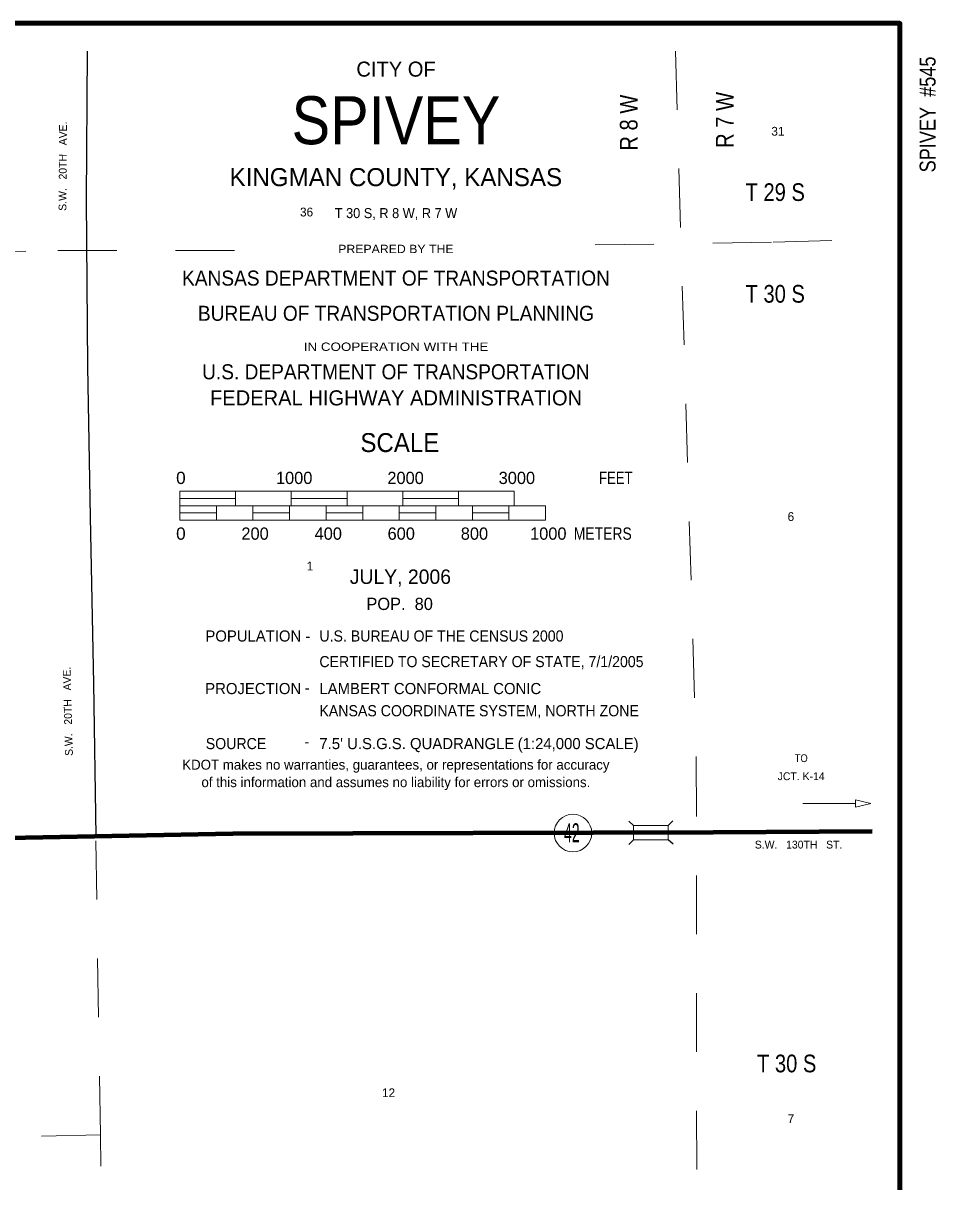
# Model space of a CAD drawing. Extents: x 354.64 to 359.05, y 2573.6 to 2577.54.
# Drawn here: x 357.035 to 358.587, y 2575.568 to 2577.537 of the extents above; entities that cross this region are included whole.
import ezdxf
from ezdxf.enums import TextEntityAlignment as Align

# ---------------------------------------------------------------- set-up
doc = ezdxf.new("R2010")
doc.units = 0
doc.header["$LTSCALE"] = 0.0061
doc.linetypes.add('LONG_DASHED', pattern=[7.5, 6, -1.5])
doc.linetypes.add('MEDIUM_DASHED', pattern=[4.5, 3, -1.5])
for name, color, linetype, lineweight in [('12', 7, 'Continuous', 80), ('14', 7, 'Continuous', 25), ('15', 7, 'MEDIUM_DASHED', 13), ('19', 7, 'Continuous', 13), ('21', 7, 'Continuous', 25), ('35', 7, 'Continuous', 13), ('4', 7, 'LONG_DASHED', 13), ('48', 7, 'Continuous', 106), ('51', 7, 'Continuous', 13)]:
    doc.layers.add(name, color=color, linetype=linetype, lineweight=lineweight)
for name, color, linetype in [('45', 7, 'Continuous'), ('46', 7, 'Continuous'), ('49', 7, 'Continuous')]:
    doc.layers.add(name, color=color, linetype=linetype)

msp = doc.modelspace()

# ---------------------------------------------------------------- linework, layer by layer
at = {"layer": '12'}
msp.add_lwpolyline([(356.862311, 2576.149621), (357.391667, 2576.159659), (358.208144, 2576.162121), (358.47822, 2576.163636)], dxfattribs=at)
at = {"layer": '14'}
msp.add_lwpolyline([(357.143939, 2577.490152), (357.142045, 2577.237311), (357.144697, 2576.953598), (357.148864, 2576.697538), (357.154356, 2576.414583), (357.158333, 2576.155492)], dxfattribs=at)
at = {"layer": '15'}
msp.add_line((357.166477, 2575.647538), (357.158333, 2576.155492), dxfattribs=at)
for points in [[(358.14375, 2577.490152), (358.179356, 2576.288447), (358.180492, 2575.074811), (358.206061, 2573.702273)], [(358.007386, 2577.160417), (358.309848, 2577.164962), (358.47822, 2577.170076)], [(356.139583, 2577.130682), (357.094129, 2577.151136), (357.477462, 2577.151136)]]:
    msp.add_lwpolyline(points, dxfattribs=at)
at = {"layer": '19'}
msp.add_circle((357.969694, 2576.160642), 0.031987, dxfattribs=at)
at = {"layer": '21'}
for p, q in [((358.072727, 2576.173295), (358.064583, 2576.181061)), ((358.139583, 2576.181439), (358.131818, 2576.173295)), ((358.072727, 2576.149242), (358.064962, 2576.141098)), ((358.139962, 2576.141477), (358.131818, 2576.149242))]:
    msp.add_line(p, q, dxfattribs=at)
at = {"layer": '21', "lineweight": 13}
msp.add_lwpolyline([(358.072727, 2576.149242), (358.131818, 2576.149242), (358.131818, 2576.173295), (358.072727, 2576.173295)], close=True, dxfattribs=at)
at = {"layer": '35'}
msp.add_line((358.449811, 2576.210795), (358.360606, 2576.210795), dxfattribs=at)
msp.add_lwpolyline([(358.45, 2576.204735), (358.476326, 2576.210795), (358.449811, 2576.217045)], close=True, dxfattribs=at)
at = {"layer": '4'}
msp.add_lwpolyline([(356.186932, 2575.126136), (356.673674, 2575.130682), (356.74697, 2575.130303), (357.173674, 2575.139773), (357.173674, 2575.194318), (357.166477, 2575.647538), (356.910417, 2575.641856), (356.908333, 2576.151515)], dxfattribs=at)
at = {"layer": '48'}
msp.add_lwpolyline([(354.642992, 2573.654924), (354.642992, 2577.5375), (358.525568, 2577.5375), (358.525568, 2573.654924)], close=True, dxfattribs=at)
at = {"layer": '51'}
for p, q in [((357.301515, 2576.729356), (357.396212, 2576.729356)), ((357.490909, 2576.729356), (357.585606, 2576.729356)), ((357.680303, 2576.729356), (357.775, 2576.729356)), ((357.301515, 2576.704735), (357.363636, 2576.704735)), ((357.425758, 2576.704735), (357.488068, 2576.704735)), ((357.550189, 2576.704735), (357.612311, 2576.704735)), ((357.674432, 2576.704735), (357.736553, 2576.704735)), ((357.798674, 2576.704735), (357.860795, 2576.704735))]:
    msp.add_line(p, q, dxfattribs=at)
for points in [[(357.301515, 2576.717045), (357.396212, 2576.717045), (357.396212, 2576.741667), (357.301515, 2576.741667)], [(357.396212, 2576.717045), (357.490909, 2576.717045), (357.490909, 2576.741667), (357.396212, 2576.741667)], [(357.490909, 2576.717045), (357.585606, 2576.717045), (357.585606, 2576.741667), (357.490909, 2576.741667)], [(357.585606, 2576.717045), (357.680303, 2576.717045), (357.680303, 2576.741667), (357.585606, 2576.741667)], [(357.680303, 2576.717045), (357.775, 2576.717045), (357.775, 2576.741667), (357.680303, 2576.741667)], [(357.775, 2576.717045), (357.869697, 2576.717045), (357.869697, 2576.741667), (357.775, 2576.741667)], [(357.301515, 2576.692424), (357.363636, 2576.692424), (357.363636, 2576.717045), (357.301515, 2576.717045)], [(357.363636, 2576.692424), (357.425758, 2576.692424), (357.425758, 2576.717045), (357.363636, 2576.717045)], [(357.425758, 2576.692424), (357.488068, 2576.692424), (357.488068, 2576.717045), (357.425758, 2576.717045)], [(357.488068, 2576.692424), (357.550189, 2576.692424), (357.550189, 2576.717045), (357.488068, 2576.717045)], [(357.550189, 2576.692424), (357.612311, 2576.692424), (357.612311, 2576.717045), (357.550189, 2576.717045)], [(357.612311, 2576.692424), (357.674432, 2576.692424), (357.674432, 2576.717045), (357.612311, 2576.717045)], [(357.674432, 2576.692424), (357.736553, 2576.692424), (357.736553, 2576.717045), (357.674432, 2576.717045)], [(357.736553, 2576.692424), (357.798674, 2576.692424), (357.798674, 2576.717045), (357.736553, 2576.717045)], [(357.798674, 2576.692424), (357.860795, 2576.692424), (357.860795, 2576.717045), (357.798674, 2576.717045)], [(357.860795, 2576.692424), (357.922917, 2576.692424), (357.922917, 2576.717045), (357.860795, 2576.717045)]]:
    msp.add_lwpolyline(points, close=True, dxfattribs=at)

# ---------------------------------------------------------------- texts
at = {"layer": '19', "width": 0.55}
msp.add_text('42', height=0.0322, dxfattribs=at).set_placement((357.967803, 2576.145076), align=Align.CENTER)
at = {"layer": '35', "width": 0.9}
msp.add_text('TO', height=0.01326, dxfattribs=at).set_placement((358.35767, 2576.28125), align=Align.CENTER)
at = {"layer": '35'}
msp.add_text('JCT. K-14', height=0.01326, dxfattribs=at).set_placement((358.35767, 2576.250568), align=Align.CENTER)
at = {"layer": '45'}
for s, p in [('31', (358.318087, 2577.346212)), ('36', (357.516856, 2577.208902)), ('6', (358.340152, 2576.691098)), ('1', (357.522538, 2576.607008)), ('12', (357.65625, 2575.711553)), ('7', (358.340152, 2575.667424))]:
    msp.add_text(s, height=0.01496, dxfattribs=at).set_placement(p, align=Align.CENTER)
at = {"layer": '46', "width": 0.85}
for s, p in [('R 8 W', (358.079545, 2577.368371)), (' R 7 W', (358.242803, 2577.368277))]:
    msp.add_text(s, height=0.03011, rotation=90, dxfattribs=at).set_placement(p, align=Align.CENTER)
for s, p in [('T 29 S', (358.313542, 2577.235227)), ('T 30 S', (358.313542, 2577.062311)), ('T 30 S', (358.333049, 2575.753788))]:
    msp.add_text(s, height=0.03011, dxfattribs=at).set_placement(p, align=Align.CENTER)
at = {"layer": '48', "width": 0.85}
msp.add_text('SPIVEY  #545', height=0.0271, rotation=90, dxfattribs=at).set_placement((358.586174, 2577.382292), align=Align.CENTER)
at = {"layer": '49'}
for rotation, p in [(89.616, (357.109013, 2577.294368)), (91.509, (357.117579, 2576.367723))]:
    msp.add_text('S.W.   20TH   AVE.', height=0.01326, rotation=rotation, dxfattribs=at).set_placement(p, align=Align.CENTER)
msp.add_text('S.W.   130TH   ST.', height=0.01326, dxfattribs=at).set_placement((358.35322, 2576.13428), align=Align.CENTER)
at = {"layer": '51'}
for s, height, p in [('CITY OF', 0.02557, (357.668939, 2577.446591)), ('KINGMAN COUNTY, KANSAS', 0.03068, (357.668655, 2577.260417)), ('FEDERAL HIGHWAY ADMINISTRATION', 0.02557, (357.668939, 2576.887689)), ('KDOT makes no warranties, guarantees, or representations for accuracy', 0.01688, (357.668655, 2576.268371)), ('of this information and assumes no liability for errors or omissions.', 0.01688, (357.668655, 2576.238636))]:
    msp.add_text(s, height=height, dxfattribs=at).set_placement(p, align=Align.CENTER)
for s, height, width, p in [('SPIVEY', 0.08163, 0.9, (357.668845, 2577.331629)), ('T 30 S, R 8 W, R 7 W', 0.01705, 0.95, (357.668845, 2577.206061)), ('PREPARED BY THE', 0.0142, 1.1, (357.668655, 2577.146591)), ('KANSAS DEPARTMENT OF TRANSPORTATION', 0.02557, 0.95, (357.668845, 2577.091288)), ('BUREAU OF TRANSPORTATION PLANNING', 0.02557, 0.95, (357.66875, 2577.031439)), ('IN COOPERATION WITH THE', 0.0142, 1.2, (357.668939, 2576.980303)), ('U.S. DEPARTMENT OF TRANSPORTATION', 0.02557, 0.95, (357.668655, 2576.932008))]:
    msp.add_text(s, height=height, dxfattribs=dict(at, width=width)).set_placement(p, align=Align.CENTER)
for s, height, width, p in [('SCALE', 0.0322, 0.95, (357.608333, 2576.808333)), ('0', 0.02083, 1.05, (357.295076, 2576.753977)), ('FEET', 0.02083, 0.8, (358.014015, 2576.753977)), ('0', 0.02083, 1.05, (357.295076, 2576.65928)), ('METERS', 0.02083, 0.85, (357.971023, 2576.65928)), ('U.S. BUREAU OF THE CENSUS 2000', 0.0189, 0.95, (357.538636, 2576.486174)), ('CERTIFIED TO SECRETARY OF STATE, 7/1/2005', 0.0189, 0.95, (357.538636, 2576.442614)), ('KANSAS COORDINATE SYSTEM,', 0.01894, 0.95, (357.538636, 2576.359091)), ('NORTH ZONE', 0.01894, 0.95, (357.922727, 2576.359091)), ('SOURCE ', 0.01894, 0.95, (357.345455, 2576.30322))]:
    msp.add_text(s, height=height, dxfattribs=dict(at, width=width)).set_placement(p)
for s, height, p in [('1000', 0.02083, (357.464773, 2576.753977)), ('2000', 0.02083, (357.654167, 2576.753977)), ('3000', 0.02083, (357.843371, 2576.753977)), ('200', 0.02083, (357.406061, 2576.65928)), ('400', 0.02083, (357.530492, 2576.65928)), ('600', 0.02083, (357.654545, 2576.65928)), ('800', 0.02083, (357.778977, 2576.65928)), ('1000', 0.02083, (357.89678, 2576.65928)), ('JULY, 2006', 0.02462, (357.590341, 2576.584091)), ('POP.  80', 0.02083, (357.618561, 2576.539773)), ('POPULATION -', 0.0189, (357.344886, 2576.486174)), ('PROJECTION ', 0.01894, (357.344508, 2576.39678)), ('-', 0.01894, (357.513636, 2576.398295)), ('LAMBERT CONFORMAL CONIC', 0.01894, (357.538636, 2576.39678)), ("7.5' U.S.G.S. QUADRANGLE", 0.01894, (357.538636, 2576.30322)), ('(1:24,000 SCALE)', 0.01894, (357.875758, 2576.30322)), ('-', 0.01894, (357.513258, 2576.306629))]:
    msp.add_text(s, height=height, dxfattribs=at).set_placement(p)

doc.saveas('drawing.dxf')
